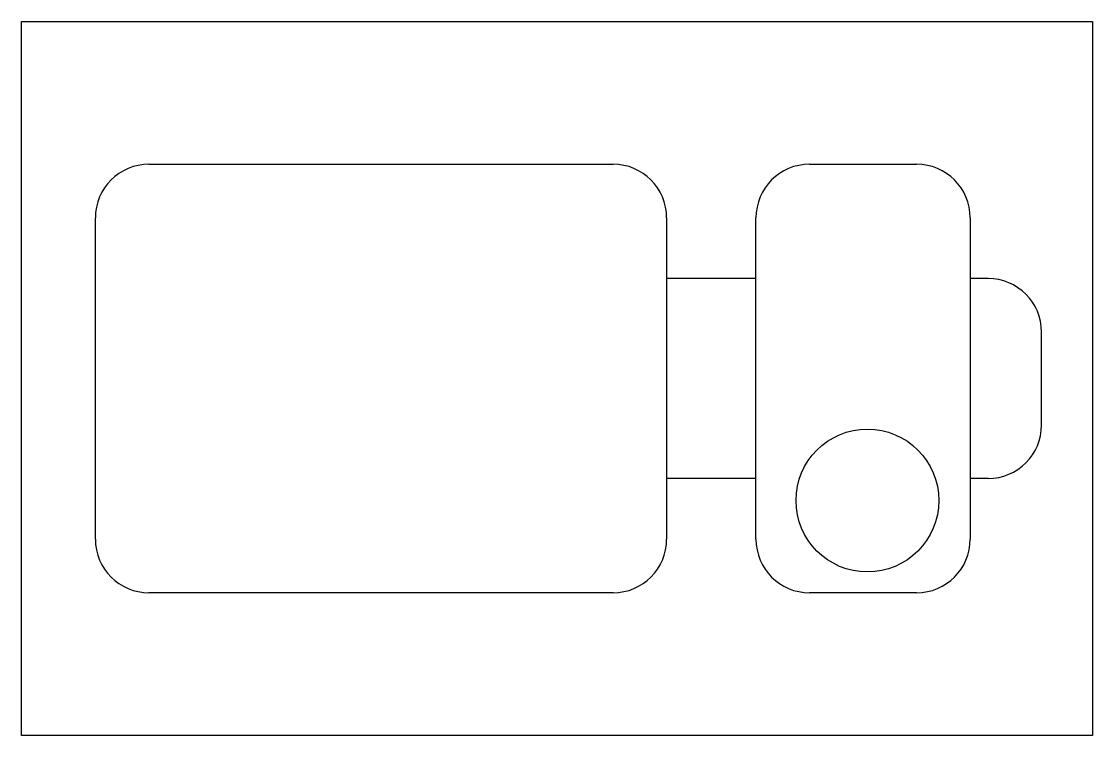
# Model space of a CAD drawing. Header units: millimetres. Extents: x -10097.308 to -10096.708, y 62.3 to 62.7.
import ezdxf

# ---------------------------------------------------------------- set-up
doc = ezdxf.new("R2010")
doc.units = ezdxf.units.MM
doc.header["$LTSCALE"] = 10
doc.layers.add('Tub_equipamentos', color=3, linetype='Continuous')

msp = doc.modelspace()

# ---------------------------------------------------------------- linework, layer by layer
at = {"layer": 'Tub_equipamentos'}
for p, q in [((-10097.30788, 62.30028), (-10097.30788, 62.70028)), ((-10097.30788, 62.70028), (-10096.70788, 62.70028)), ((-10096.70788, 62.70028), (-10096.70788, 62.30028)), ((-10097.23645, 62.62028), (-10096.97645, 62.62028)), ((-10096.86645, 62.62028), (-10096.80645, 62.62028)), ((-10097.26645, 62.41028), (-10097.26645, 62.59028)), ((-10096.94645, 62.59028), (-10096.94645, 62.41028)), ((-10096.89645, 62.41028), (-10096.89645, 62.59028)), ((-10096.77645, 62.59028), (-10096.77645, 62.41028)), ((-10096.89645, 62.55628), (-10096.94645, 62.55628)), ((-10096.76645, 62.55628), (-10096.77645, 62.55628)), ((-10096.73645, 62.47428), (-10096.73645, 62.52628)), ((-10096.89645, 62.44428), (-10096.94645, 62.44428)), ((-10096.76645, 62.44428), (-10096.77645, 62.44428)), ((-10096.97645, 62.38028), (-10097.23645, 62.38028)), ((-10096.80645, 62.38028), (-10096.86645, 62.38028)), ((-10096.70788, 62.30028), (-10097.30788, 62.30028))]:
    msp.add_line(p, q, dxfattribs=at)
at = {"layer": 'Tub_equipamentos', "color": 1}
msp.add_circle((-10096.834, 62.43193), 0.04, dxfattribs=at)
at = {"layer": 'Tub_equipamentos'}
for centre, start, end in [((-10097.23645, 62.59028), 90, 180), ((-10096.97645, 62.59028), 0, 90), ((-10096.86645, 62.59028), 90, 180), ((-10096.80645, 62.59028), 360, 90), ((-10096.76645, 62.52628), 0, 90), ((-10096.76645, 62.47428), 270, 0), ((-10097.23645, 62.41028), 180, 270), ((-10096.97645, 62.41028), 270, 360), ((-10096.86645, 62.41028), 180, 270), ((-10096.80645, 62.41028), 270, 0)]:
    msp.add_arc(centre, 0.03, start, end, dxfattribs=at)

doc.saveas('drawing.dxf')
